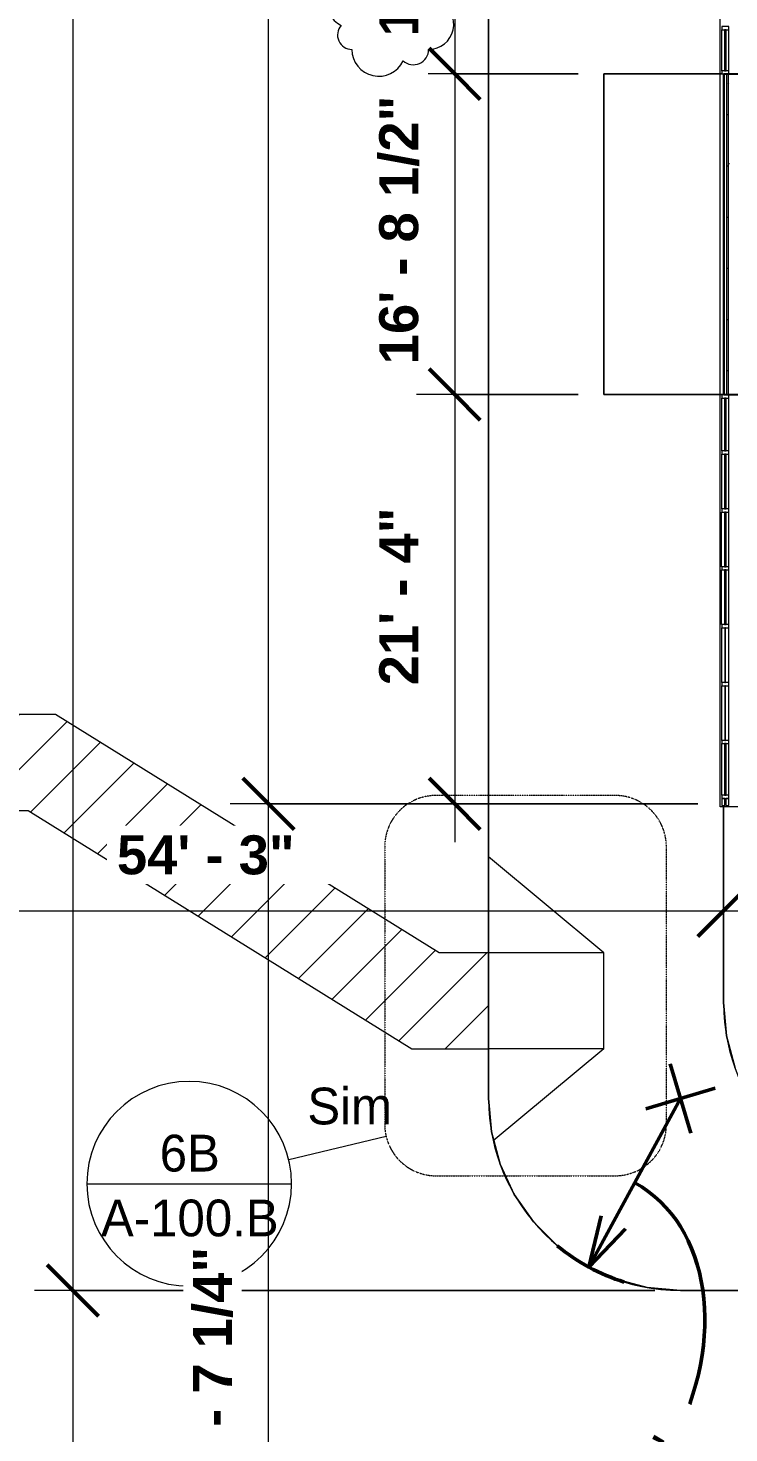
# Model space of a CAD drawing. Header units: inches. Extents: x 20001 to 27263, y -26025 to -18997.
# Drawn here: x 21623 to 22062, y -23192 to -22314 of the extents above; entities that cross this region are included whole.
import ezdxf

# ---------------------------------------------------------------- set-up
doc = ezdxf.new("R2010")
doc.units = ezdxf.units.IN
doc.header["$MEASUREMENT"] = 0
doc.linetypes.add('Dash Dot 3_16_', pattern=[0.3125, 0.1875, -0.0625, 0, -0.0625])
for name, color, linetype, lineweight in [('A-ANNO-DIMS', 211, 'Continuous', 9), ('A-ANNO-DIMS-256', 211, 'Continuous', 9), ('A-ANNO-SYMB', 150, 'Continuous', 9), ('A-DETL-GENF', 92, 'Continuous', 13), ('A-GLAZ-CURT', 52, 'Continuous', 13), ('A-GLAZ-CWMG', 51, 'Continuous', 13), ('A-SITE-ROAD', 130, 'Continuous', 13), ('A-SITE-SWLK', 140, 'Continuous', 13), ('A-WALL', 113, 'Continuous', 13), ('A-WALL-PATT', 111, 'Continuous', 25), ('C-TOPO', 7, 'Continuous', 13), ('Conc', 7, 'Continuous', 13), ('G-ANNO-REVC', 71, 'Continuous', 9), ('G-ANNO-TEXT', 231, 'Continuous', 9), ('L-SITE-WALL', 31, 'Continuous', 13), ('PAINT', 190, 'Continuous', 13)]:
    doc.layers.add(name, color=color, linetype=linetype, lineweight=lineweight)
doc.styles.add('Arial_2', font='arial.ttf', dxfattribs={"height": 23.60479})
doc.styles.add('Arial_B', font='arialbd.ttf', dxfattribs={"height": 24.354149})
doc.styles.add('Century Gothic', font='GOTHIC.TTF', dxfattribs={"height": 22.993789})
doc.dimstyles.new('Arrow_-_3_32__Arial', dxfattribs={"dimscale": 12, "dimtxt": 24, "dimasz": 2.666667, "dimexe": 2, "dimexo": 0, "dimgap": 1.333333, "dimtad": 1, "dimjust": 3, "dimdec": 4, "dimrnd": 0.0625, "dimzin": 1, "dimdsep": 46, "dimlunit": 4, "dimtxsty": 'Arial_2', "dimblk1": 'OPEN30', "dimblk2": 'OPEN30', "dimsah": 1, "dimcen": 0.09, "dimazin": 0, "dimtfac": 1, "dimtdec": 4, "dimtix": 1, "dimtmove": 0, "dimatfit": 2, "dimfxl": 1, "dimtvp": 1, "dimtfill": 1, "dimfrac": 2, "dimtolj": 1, "dimtzin": 0, "dimlwd": 50, "dimlwe": 50, "dimarcsym": 2})
doc.dimstyles.new('OD_Dimension_-_1_4__Tol__1', dxfattribs={"dimscale": 12, "dimtxt": 24, "dimasz": 2.666667, "dimexe": 2, "dimexo": 1.333333, "dimgap": 1.333333, "dimtad": 1, "dimrnd": 0.25, "dimzin": 1, "dimdsep": 46, "dimlunit": 4, "dimtxsty": 'Arial_B', "dimblk1": 'OBLIQUE', "dimblk2": 'OBLIQUE', "dimsah": 1, "dimcen": 0.09, "dimdle": 2, "dimazin": 0, "dimtfac": 1, "dimtdec": 4, "dimtix": 1, "dimtmove": 0, "dimatfit": 3, "dimfxl": 1, "dimtvp": 1, "dimtfill": 1, "dimfrac": 2, "dimtolj": 1, "dimtzin": 0, "dimlwd": 13, "dimlwe": 13, "dimarcsym": 2})

# ---------------------------------------------------------------- blocks, each defined once
blk = doc.blocks.new('Struct_Xcel_Sports Complex_rvt-1-Site Plan - Phase 1')
at = {"layer": 'L-SITE-WALL', "color": 7}
for p, q in [((22058.14, -22543.18), (22058.14, -22342.49)), ((22059.58, -22798.8), (22059.02, -22798.8))]:
    blk.add_line(p, q, dxfattribs=at)
blk = doc.blocks.new('Rectangular Mullion - Exterior 2_ x 4_5_-1142379-Site Plan - Phase 1')
at = {"layer": 'A-GLAZ-CWMG'}
for p, q in [((-2, 3), (0, 3)), ((-2, -1.5), (-2, 3)), ((0, 3), (0, -1.5)), ((0, -1.5), (-2, -1.5))]:
    blk.add_line(p, q, dxfattribs=at)
blk = doc.blocks.new('System Panel - INSULATED LOW-E GLAZING _SEE ELEVATIONS FOR U-FACTOR_ SHGC_ _ LT_-1142345-Site Plan - Phase 1')
at = {"layer": 'A-GLAZ-CURT', "lineweight": 9}
for p, q in [((16.53125, 1.25), (-16.53125, 1.25)), ((-16.53125, 1.25), (-16.53125, 0.25)), ((-16.53125, 0.25), (16.53125, 0.25)), ((16.53125, 0.25), (16.53125, 1.25))]:
    blk.add_line(p, q, dxfattribs=at)
at = {"layer": 'A-GLAZ-CURT'}
for p, q in [((-16.53125, 0.25), (-16.53125, 1.25)), ((16.53125, 1.25), (-16.53125, 1.25)), ((-16.53125, 0.25), (16.53125, 0.25)), ((16.53125, 1.25), (16.53125, 0.25))]:
    blk.add_line(p, q, dxfattribs=at)
blk = doc.blocks.new('Rectangular Mullion - Exterior 2_ x 4_5_-V33-Site Plan - Phase 1')
at = {"layer": 'A-GLAZ-CWMG'}
for p, q in [((22057.02, -22578.24), (22057.02, -22545.18)), ((22061.52, -22578.24), (22061.52, -22545.18))]:
    blk.add_line(p, q, dxfattribs=at)
blk = doc.blocks.new('Rectangular Mullion - Exterior 2_ x 4_5_-1142387-Site Plan - Phase 1')
at = {"layer": 'A-GLAZ-CWMG'}
for p, q in [((-2, 1.5), (0, 1.5)), ((-2, -3), (-2, 1.5)), ((0, 1.5), (0, -3)), ((0, -3), (-2, -3))]:
    blk.add_line(p, q, dxfattribs=at)
blk = doc.blocks.new('Rectangular Mullion - Exterior 2_ x 4_5_-1142372-Site Plan - Phase 1')
at = {"layer": 'A-GLAZ-CWMG'}
for p, q in [((0, 1.5), (-2, 1.5)), ((-2, 1.5), (-2, -3)), ((0, -3), (0, 1.5)), ((-2, -3), (0, -3))]:
    blk.add_line(p, q, dxfattribs=at)
blk = doc.blocks.new('System Panel - INSULATED LOW-E GLAZING _SEE ELEVATIONS FOR U-FACTOR_ SHGC_ _ LT_-827454-Site Plan - Phase 1')
at = {"layer": 'A-GLAZ-CURT', "lineweight": 9}
for p, q in [((17.09375, 1.25), (-17.09375, 1.25)), ((-17.09375, 1.25), (-17.09375, 0.25)), ((-17.09375, 0.25), (17.09375, 0.25)), ((17.09375, 0.25), (17.09375, 1.25))]:
    blk.add_line(p, q, dxfattribs=at)
at = {"layer": 'A-GLAZ-CURT'}
for p, q in [((-17.09375, 0.25), (-17.09375, 1.25)), ((17.09375, 1.25), (-17.09375, 1.25)), ((-17.09375, 0.25), (17.09375, 0.25)), ((17.09375, 1.25), (17.09375, 0.25))]:
    blk.add_line(p, q, dxfattribs=at)
blk = doc.blocks.new('Rectangular Mullion - Exterior 2_ x 4_5_-769167-Site Plan - Phase 1')
at = {"layer": 'A-GLAZ-CWMG'}
for p, q in [((26123.39, -22716.05), (26123.39, -22750.24)), ((26127.89, -22716.05), (26127.89, -22750.24))]:
    blk.add_line(p, q, dxfattribs=at)
blk = doc.blocks.new('Rectangular Mullion - Exterior 2_ x 4_5_-827470-Site Plan - Phase 1')
at = {"layer": 'A-GLAZ-CWMG'}
for p, q in [((-1, 1.5), (1, 1.5)), ((-1, -3), (-1, 1.5)), ((1, 1.5), (1, -3)), ((1, -3), (-1, -3))]:
    blk.add_line(p, q, dxfattribs=at)
blk = doc.blocks.new('Rectangular Mullion - Exterior 2_ x 4_5_-V12-Site Plan - Phase 1')
at = {"layer": 'A-GLAZ-CWMG'}
for p, q in [((26197.02, -22795.43), (26162.83, -22795.43)), ((26197.02, -22799.93), (26162.83, -22799.93))]:
    blk.add_line(p, q, dxfattribs=at)
blk = doc.blocks.new('Rectangular Mullion - Exterior 2_ x 4_5_-1142343-Site Plan - Phase 1')
at = {"layer": 'A-GLAZ-CWMG'}
for p, q in [((-1, 1.5), (1, 1.5)), ((-1, -3), (-1, 1.5)), ((1, 1.5), (1, -3)), ((1, -3), (-1, -3))]:
    blk.add_line(p, q, dxfattribs=at)
blk = doc.blocks.new('System Panel - Interior Glazing-1973687-Site Plan - Phase 1')
at = {"layer": 'A-GLAZ-CURT', "lineweight": 9}
for p, q in [((17.09375, 0.9375), (-17.09375, 0.9375)), ((-17.09375, 0.9375), (-17.09375, 0.5625)), ((-17.09375, 0.5625), (17.09375, 0.5625)), ((17.09375, 0.5625), (17.09375, 0.9375))]:
    blk.add_line(p, q, dxfattribs=at)
blk = doc.blocks.new('System Panel - INSULATED LOW-E GLAZING _SEE ELEVATIONS FOR U-FACTOR_ SHGC_ _ LT_-1142391-Site Plan - Phase 1')
at = {"layer": 'A-GLAZ-CURT', "lineweight": 9}
for p, q in [((16.13, 1.25), (-16.13, 1.25)), ((-16.13, 1.25), (-16.13, 0.25)), ((-16.13, 0.25), (16.13, 0.25)), ((16.13, 0.25), (16.13, 1.25))]:
    blk.add_line(p, q, dxfattribs=at)
at = {"layer": 'A-GLAZ-CURT'}
for p, q in [((-16.13, 0.25), (-16.13, 1.25)), ((16.13, 1.25), (-16.13, 1.25)), ((-16.13, 0.25), (16.13, 0.25)), ((16.13, 1.25), (16.13, 0.25))]:
    blk.add_line(p, q, dxfattribs=at)
blk = doc.blocks.new('Rectangular Mullion - Exterior 2_ x 4_5_-1973654-Site Plan - Phase 1')
at = {"layer": 'A-GLAZ-CWMG'}
for p, q in [((22057.02, -22793.43), (22057.02, -22761.18)), ((22061.52, -22793.43), (22061.52, -22761.18))]:
    blk.add_line(p, q, dxfattribs=at)
blk = doc.blocks.new('Rectangular Mullion - Exterior 2_ x 4_5_-1115231-Site Plan - Phase 1')
at = {"layer": 'A-GLAZ-CWMG'}
for p, q in [((-1, 3), (1, 3)), ((-1, -1.5), (-1, 3)), ((1, 3), (1, -1.5)), ((1, -1.5), (-1, -1.5))]:
    blk.add_line(p, q, dxfattribs=at)
blk = doc.blocks.new('System Panel - INSULATED LOW-E GLAZING _SEE ELEVATIONS FOR U-FACTOR_ SHGC_ _ LT_-1832056-Site Plan - Phase 1')
at = {"layer": 'A-GLAZ-CURT', "lineweight": 9}
for p, q in [((12.81, 1.25), (-12.81, 1.25)), ((-12.81, 1.25), (-12.81, 0.25)), ((-12.81, 0.25), (12.81, 0.25)), ((12.81, 0.25), (12.81, 1.25))]:
    blk.add_line(p, q, dxfattribs=at)
at = {"layer": 'A-GLAZ-CURT'}
for p, q in [((-12.81, 0.25), (-12.81, 1.25)), ((12.81, 1.25), (-12.81, 1.25)), ((-12.81, 0.25), (12.81, 0.25)), ((12.81, 1.25), (12.81, 0.25))]:
    blk.add_line(p, q, dxfattribs=at)
blk = doc.blocks.new('Rectangular Mullion - Exterior 2_ x 4_5_-1832051-Site Plan - Phase 1')
at = {"layer": 'A-GLAZ-CWMG'}
for p, q in [((22057.02, -22340.49), (22057.02, -22314.87)), ((22061.52, -22340.49), (22061.52, -22314.87))]:
    blk.add_line(p, q, dxfattribs=at)
blk = doc.blocks.new('DIMBLOCK35-Site Plan - Phase 1')
at = {"layer": 'A-ANNO-DIMS-256', "lineweight": 13}
for p, q in [((21651.22, -19417.09), (21651.22, -23103.09)), ((21657.85, -19441.09), (21627.22, -19441.09)), ((21651.22, -19441.09), (21657.85, -19441.09)), ((22015.24, -23103.09), (21627.22, -23103.09)), ((21651.22, -23103.09), (22015.24, -23103.09))]:
    blk.add_line(p, q, dxfattribs=at)
at = {"layer": 'A-ANNO-DIMS-256', "lineweight": 50}
for p, q in [((21651.22, -19441.09), (21635.22, -19425.09)), ((21651.22, -19441.09), (21667.22, -19457.09)), ((21651.22, -23103.09), (21635.22, -23087.09)), ((21651.22, -23103.09), (21667.22, -23119.09))]:
    blk.add_line(p, q, dxfattribs=at)
at = {"layer": 'A-ANNO-DIMS-256', "color": 0, "lineweight": 13, "insert": (21604.01, -21335.13), "char_height": 24.354, "width": 151.3143, "attachment_point": 1, "rotation": 90, "line_spacing_factor": 0.938532, "style": 'Arial_B', "bg_fill": 3, "box_fill_scale": 1.25, "bg_fill_color": 0, "bg_fill_transparency": 0}
blk.add_mtext('305\' - 2"', dxfattribs=at)
blk = doc.blocks.new('_Oblique')
at = {"color": 0, "linetype": 'ByBlock', "lineweight": -2}
blk.add_line((-0.5, -0.5), (0.5, 0.5), dxfattribs=at)
blk = doc.blocks.new('DIMBLOCK36-Site Plan - Phase 1')
at = {"layer": 'A-ANNO-DIMS-256', "lineweight": 50}
for p, q in [((21651.22, -23103.09), (21635.22, -23087.09)), ((21651.22, -23103.09), (21667.22, -23119.09)), ((21651.22, -23391.09), (21635.22, -23375.09)), ((21651.22, -23391.09), (21667.22, -23407.09))]:
    blk.add_line(p, q, dxfattribs=at)
at = {"layer": 'A-ANNO-DIMS-256', "lineweight": 13}
for p, q in [((22015.24, -23103.09), (21627.22, -23103.09)), ((21651.22, -23103.09), (21651.22, -23415.09)), ((21651.22, -23103.09), (22015.24, -23103.09)), ((21657.85, -23391.09), (21627.22, -23391.09)), ((21651.22, -23391.09), (21657.85, -23391.09))]:
    blk.add_line(p, q, dxfattribs=at)
at = {"layer": 'A-ANNO-DIMS-256', "color": 0, "lineweight": 13, "insert": (21604.01, -23300.99), "char_height": 24.354, "width": 129.3714, "attachment_point": 1, "rotation": 90, "line_spacing_factor": 0.938532, "style": 'Arial_B', "bg_fill": 3, "box_fill_scale": 1.25, "bg_fill_color": 0, "bg_fill_transparency": 0}
blk.add_mtext('24\' - 0"', dxfattribs=at)
blk = doc.blocks.new('Drafting View - Callout Head-19020-Site Plan - Phase 1')
at = {"layer": 'A-ANNO-SYMB'}
blk.add_line((-0.25, 0), (0.25, 0), dxfattribs=at)
for start, end in [(360, 180), (180, 360)]:
    blk.add_arc((0, 0), 0.25, start, end, dxfattribs=at)
blk = doc.blocks.new('DIMBLOCK60-Site Plan - Phase 1')
at = {"layer": 'A-ANNO-DIMS-256', "lineweight": 50}
for p, q in [((22037.67, -23004.78), (22024.8, -22961.39)), ((22031.24, -22983.09), (21974.03, -23088.57)), ((22009.54, -22989.52), (22052.93, -22976.65)), ((21974.03, -23088.57), (21981.75, -23056.36)), ((21974.03, -23088.57), (21996.82, -23064.53))]:
    blk.add_line(p, q, dxfattribs=at)
blk.add_arc((22031.24, -22983.09), 120, 230.0703, 252.98861, dxfattribs=at)
blk.add_ellipse((21939.92, -23151.47), major_axis=(62.71, 115.64), ratio=0.745382, start_param=4.712389, end_param=6.283185, dxfattribs=at)
at = {"layer": 'A-ANNO-DIMS-256', "color": 0, "lineweight": 50, "insert": (21966.85, -23282), "char_height": 23.605, "width": 122.2892, "attachment_point": 1, "rotation": 61.52945, "line_spacing_factor": 0.938532, "style": 'Arial_2', "bg_fill": 3, "box_fill_scale": 1.25, "bg_fill_color": 0, "bg_fill_transparency": 0}
blk.add_mtext('10\' - 0"', dxfattribs=at)
blk = doc.blocks.new('_Open30')
at = {"color": 0, "linetype": 'ByBlock', "lineweight": -2}
for p, q in [((-1, 0.268), (0, 0)), ((0, 0), (-1, -0.268)), ((0, 0), (-1, 0))]:
    blk.add_line(p, q, dxfattribs=at)
blk = doc.blocks.new('DIMBLOCK65-Site Plan - Phase 1')
at = {"layer": 'A-ANNO-DIMS-256', "lineweight": 50}
for p, q in [((21890.06, -22133.05), (21874.06, -22117.05)), ((21890.06, -22133.05), (21906.06, -22149.05)), ((21890.06, -22342.49), (21874.06, -22326.49)), ((21890.06, -22342.49), (21906.06, -22358.49))]:
    blk.add_line(p, q, dxfattribs=at)
at = {"layer": 'A-ANNO-DIMS-256', "lineweight": 13}
for p, q in [((21967.24, -22133.05), (21866.06, -22133.05)), ((21890.06, -22133.05), (21890.06, -22342.49)), ((21890.06, -22133.05), (21967.24, -22133.05)), ((21967.24, -22342.49), (21866.06, -22342.49)), ((21890.06, -22342.49), (21967.24, -22342.49))]:
    blk.add_line(p, q, dxfattribs=at)
at = {"layer": 'A-ANNO-DIMS-256', "color": 0, "lineweight": 13, "insert": (21842.85, -22319.1), "char_height": 24.3541, "width": 195.2, "attachment_point": 1, "rotation": 90, "line_spacing_factor": 0.938532, "style": 'Arial_B', "bg_fill": 3, "box_fill_scale": 1.25, "bg_fill_color": 0, "bg_fill_transparency": 0}
blk.add_mtext('17\' - 5 1/2"', dxfattribs=at)
blk = doc.blocks.new('DIMBLOCK66-Site Plan - Phase 1')
at = {"layer": 'A-ANNO-DIMS-256', "lineweight": 50}
for p, q in [((21890.06, -22342.49), (21874.06, -22326.49)), ((21890.06, -22342.49), (21906.06, -22358.49)), ((21890.06, -22542.93), (21874.06, -22526.93)), ((21890.06, -22542.93), (21906.06, -22558.93))]:
    blk.add_line(p, q, dxfattribs=at)
at = {"layer": 'A-ANNO-DIMS-256', "lineweight": 13}
for p, q in [((21967.24, -22342.49), (21866.06, -22342.49)), ((21890.06, -22342.49), (21890.06, -22542.93)), ((21890.06, -22342.49), (21967.24, -22342.49)), ((21967.24, -22542.93), (21866.06, -22542.93)), ((21890.06, -22542.93), (21967.24, -22542.93))]:
    blk.add_line(p, q, dxfattribs=at)
at = {"layer": 'A-ANNO-DIMS-256', "color": 0, "lineweight": 13, "insert": (21842.85, -22524.04), "char_height": 24.3541, "width": 195.2, "attachment_point": 1, "rotation": 90, "line_spacing_factor": 0.938532, "style": 'Arial_B', "bg_fill": 3, "box_fill_scale": 1.25, "bg_fill_color": 0, "bg_fill_transparency": 0}
blk.add_mtext('16\' - 8 1/2"', dxfattribs=at)
blk = doc.blocks.new('DIMBLOCK67-Site Plan - Phase 1')
at = {"layer": 'A-ANNO-DIMS-256', "lineweight": 50}
for p, q in [((21890.06, -22542.93), (21874.06, -22526.93)), ((21890.06, -22542.93), (21906.06, -22558.93)), ((21890.06, -22798.8), (21874.06, -22782.8)), ((21890.06, -22798.8), (21906.06, -22814.8))]:
    blk.add_line(p, q, dxfattribs=at)
at = {"layer": 'A-ANNO-DIMS-256', "lineweight": 13}
for p, q in [((21967.24, -22542.93), (21866.06, -22542.93)), ((21890.06, -22542.93), (21890.06, -22822.8)), ((21890.06, -22542.93), (21967.24, -22542.93)), ((22042.14, -22798.8), (21866.06, -22798.8)), ((21890.06, -22798.8), (22042.14, -22798.8))]:
    blk.add_line(p, q, dxfattribs=at)
at = {"layer": 'A-ANNO-DIMS-256', "color": 0, "lineweight": 13, "insert": (21842.85, -22724.77), "char_height": 24.354, "width": 129.3714, "attachment_point": 1, "rotation": 90, "line_spacing_factor": 0.938532, "style": 'Arial_B', "bg_fill": 3, "box_fill_scale": 1.25, "bg_fill_color": 0, "bg_fill_transparency": 0}
blk.add_mtext('21\' - 4"', dxfattribs=at)
blk = doc.blocks.new('DIMBLOCK69-Site Plan - Phase 1')
at = {"layer": 'A-ANNO-DIMS-256', "lineweight": 13}
for p, q in [((22058.14, -22806.8), (22058.14, -22889.77)), ((22058.14, -22865.77), (22058.14, -22806.8)), ((21407.24, -22859.15), (21407.24, -22889.77)), ((21407.24, -22865.77), (21407.24, -22859.15)), ((21407.24, -22865.77), (22058.14, -22865.77))]:
    blk.add_line(p, q, dxfattribs=at)
at = {"layer": 'A-ANNO-DIMS-256', "lineweight": 50}
for p, q in [((21407.24, -22865.77), (21423.24, -22849.77)), ((22058.14, -22865.77), (22074.14, -22849.77)), ((21407.24, -22865.77), (21391.24, -22881.77)), ((22058.14, -22865.77), (22042.14, -22881.77))]:
    blk.add_line(p, q, dxfattribs=at)
at = {"layer": 'A-ANNO-DIMS-256', "color": 0, "lineweight": 13, "insert": (21678.78, -22818.56), "char_height": 24.354, "width": 129.3714, "attachment_point": 1, "line_spacing_factor": 0.938532, "style": 'Arial_B', "bg_fill": 3, "box_fill_scale": 1.25, "bg_fill_color": 0, "bg_fill_transparency": 0}
blk.add_mtext('54\' - 3"', dxfattribs=at)
blk = doc.blocks.new('DIMBLOCK70-Site Plan - Phase 1')
at = {"layer": 'A-ANNO-DIMS-256', "lineweight": 13}
for p, q in [((22058.14, -22806.8), (22058.14, -22889.77)), ((22058.14, -22865.77), (22058.14, -22806.8)), ((22883.02, -22859.15), (22883.02, -22889.77)), ((22883.02, -22865.77), (22883.02, -22859.15)), ((22058.14, -22865.77), (22883.02, -22865.77))]:
    blk.add_line(p, q, dxfattribs=at)
at = {"layer": 'A-ANNO-DIMS-256', "lineweight": 50}
for p, q in [((22058.14, -22865.77), (22074.14, -22849.77)), ((22883.02, -22865.77), (22899.02, -22849.77)), ((22058.14, -22865.77), (22042.14, -22881.77)), ((22883.02, -22865.77), (22867.02, -22881.77))]:
    blk.add_line(p, q, dxfattribs=at)
at = {"layer": 'A-ANNO-DIMS-256', "color": 0, "lineweight": 13, "insert": (22389.24, -22818.56), "char_height": 24.3541, "width": 195.2, "attachment_point": 1, "line_spacing_factor": 0.938532, "style": 'Arial_B', "bg_fill": 3, "box_fill_scale": 1.25, "bg_fill_color": 0, "bg_fill_transparency": 0}
blk.add_mtext('68\' - 8 3/4"', dxfattribs=at)
blk = doc.blocks.new('DIMBLOCK79-Site Plan - Phase 1')
at = {"layer": 'A-ANNO-DIMS-256', "lineweight": 50}
for p, q in [((21773.57, -22798.8), (21757.57, -22782.8)), ((21773.57, -22798.8), (21789.57, -22814.8)), ((21773.57, -23526.05), (21757.57, -23510.05)), ((21773.57, -23526.05), (21789.57, -23542.05))]:
    blk.add_line(p, q, dxfattribs=at)
at = {"layer": 'A-ANNO-DIMS-256', "lineweight": 13}
for p, q in [((22042.14, -22798.8), (21749.57, -22798.8)), ((21773.57, -23550.05), (21773.57, -22798.8)), ((21773.57, -22798.8), (22042.14, -22798.8)), ((22042.14, -23526.05), (21749.57, -23526.05)), ((21773.57, -23526.05), (22042.14, -23526.05))]:
    blk.add_line(p, q, dxfattribs=at)
at = {"layer": 'A-ANNO-DIMS-256', "color": 0, "lineweight": 13, "insert": (21726.36, -23243.76), "char_height": 24.3541, "width": 195.2, "attachment_point": 1, "rotation": 90, "line_spacing_factor": 0.938532, "style": 'Arial_B', "bg_fill": 3, "box_fill_scale": 1.25, "bg_fill_color": 0, "bg_fill_transparency": 0}
blk.add_mtext('60\' - 7 1/4"', dxfattribs=at)
blk = doc.blocks.new('DIMBLOCK80-Site Plan - Phase 1')
at = {"layer": 'A-ANNO-DIMS-256', "lineweight": 50}
for p, q in [((21773.57, -20891.55), (21757.57, -20875.55)), ((21773.57, -20891.55), (21789.57, -20907.55)), ((21773.57, -22798.8), (21757.57, -22782.8)), ((21773.57, -22798.8), (21789.57, -22814.8))]:
    blk.add_line(p, q, dxfattribs=at)
at = {"layer": 'A-ANNO-DIMS-256', "lineweight": 13}
for p, q in [((22042.64, -20891.55), (21749.57, -20891.55)), ((21773.57, -22798.8), (21773.57, -20891.55)), ((21773.57, -20891.55), (22042.64, -20891.55)), ((22042.14, -22798.8), (21749.57, -22798.8)), ((21773.57, -22798.8), (22042.14, -22798.8))]:
    blk.add_line(p, q, dxfattribs=at)
at = {"layer": 'A-ANNO-DIMS-256', "color": 0, "lineweight": 13, "insert": (21726.36, -21944.8), "char_height": 24.3541, "width": 239.0857, "attachment_point": 1, "rotation": 90, "line_spacing_factor": 0.938532, "style": 'Arial_B', "bg_fill": 3, "box_fill_scale": 1.25, "bg_fill_color": 0, "bg_fill_transparency": 0}
blk.add_mtext('158\' - 11 1/4"', dxfattribs=at)
blk = doc.blocks.new('Family - ___-1984675-Site Plan - Phase 1')
at = {"layer": 'G-ANNO-REVC'}
for centre, radius, start, end in [((21856.96, -22147.19), 16.8, 0, 154.79123), ((21835.36, -22147.19), 9.6, 48.18969, 180), ((21825.76, -22162.94), 15.75, 90, 244.79123), ((21873.76, -22156.19), 9, 318.18969, 90), ((21873.76, -22176.44), 15.75, 270, 64.79123), ((21825.76, -22183.19), 9, 138.18969, 270), ((21825.76, -22207.94), 15.75, 90, 244.79123), ((21873.76, -22201.19), 9, 318.18969, 90), ((21873.76, -22221.44), 15.75, 270, 64.79123), ((21825.76, -22228.19), 9, 138.18969, 270), ((21825.76, -22252.94), 15.75, 90, 244.79123), ((21873.76, -22246.19), 9, 318.18969, 90), ((21873.76, -22266.44), 15.75, 270, 64.79123), ((21825.76, -22273.19), 9, 138.18969, 270), ((21825.76, -22297.94), 15.75, 90, 244.79123), ((21873.76, -22291.19), 9, 318.18969, 90), ((21873.76, -22311.44), 15.75, 270, 64.79123), ((21825.76, -22318.19), 9, 138.18969, 270), ((21842.56, -22327.19), 16.8, 180, 334.79123), ((21864.16, -22327.19), 9.6, 228.18969, 0)]:
    blk.add_arc(centre, radius, start, end, dxfattribs=at)

msp = doc.modelspace()

# ---------------------------------------------------------------- hatches: boundary and pattern name
at = {"layer": 'A-DETL-GENF', "lineweight": 9}
h = msp.add_hatch(dxfattribs=at)
h.set_pattern_fill('FP_32', color=39, style=0, pattern_type=2)
h.set_pattern_definition([(45, (0, 0), (-16.970563, 16.970563), [])])
h.paths.add_polyline_path([(21863.23523, -22952.06748), (21911.23523, -22952.06748), (21911.23523, -22892.0707), (21880.349, -22892.0707), (21640.34381, -22743.08555), (21407.23523, -22743.08555), (21407.23523, -22803.08555), (21623.23523, -22803.08555)], flags=0)
at = {"layer": 'A-WALL-PATT', "lineweight": 9}
h = msp.add_hatch(dxfattribs=at)
h.set_pattern_fill('FP_13', color=256, style=0, pattern_type=2)
h.set_pattern_definition([(0, (0, 0), (0, 32), []), (90, (0, 0), (-32, 2e-15), [])])
h.paths.add_polyline_path([(22060.14023, -22542.92781), (22061.14023, -22542.92781), (22061.14023, -22342.74031), (22060.14023, -22342.74031), (22060.14023, -22533.92085)], flags=0)
h = msp.add_hatch(dxfattribs=at)
h.set_pattern_fill('FP_12', color=256, style=0, pattern_type=2)
h.set_pattern_definition([(0, (0, 0), (40.96, 10.24), [3.379, -27.341, 3.379, -27.341, -163.84]), (0, (0, 0), (40.96, 10.24), [-61.44, 3.379, -58.061, 3.379, -27.341, -71.68]), (0, (0, 0), (40.96, 10.24), [-153.6, 3.379, -17.101, 3.379, -47.821]), (120, (15.36, 5.12), (-29.3481, 30.3524005), [3.379, -27.341, 3.379, -27.341, -163.84]), (120, (15.36, 5.12), (-29.3481, 30.3524005), [-61.44, 3.379, -58.061, 3.379, -27.341, -71.68]), (120, (15.36, 5.12), (-29.3481, 30.3524005), [-153.6, 3.379, -17.101, 3.379, -47.821]), (240, (20.48, 25.6), (-11.6119, -40.5924005), [3.379, -27.341, 3.379, -27.341, -163.84]), (240, (20.48, 25.6), (-11.6119, -40.5924005), [-61.44, 3.379, -58.061, 3.379, -27.341, -71.68]), (240, (20.48, 25.6), (-11.6119, -40.5924005), [-153.6, 3.379, -17.101, 3.379, -47.821])])
h.paths.add_polyline_path([(22061.14023, -22542.92781), (22061.64023, -22542.92781), (22061.64023, -22342.74031), (22061.14023, -22342.74031), (22061.14023, -22538.55281)], flags=0)

# ---------------------------------------------------------------- linework, layer by layer
at = {"layer": 'A-SITE-ROAD'}
for p, q in [((21911.23523, -19983.10055), (21911.23523, -22892.0707)), ((21983.23523, -22892.0707), (21911.23523, -22832.0707)), ((21983.23523, -22892.0707), (21911.23523, -22892.0707)), ((21911.23523, -22892.0707), (21911.23523, -22952.06748)), ((21983.23523, -22952.06748), (21983.23523, -22892.0707)), ((21983.23523, -22952.06748), (21911.23523, -22952.06748)), ((21911.23523, -22952.06748), (21911.23523, -22983.08555)), ((21983.23523, -22952.06748), (21914.20033, -23009.59656)), ((22031.23523, -23103.08555), (23200.60772, -23103.08555))]:
    msp.add_line(p, q, dxfattribs=at)
msp.add_arc((22031.23523, -22983.08555), 120, 180, 270, dxfattribs=at)
at = {"layer": 'A-SITE-SWLK'}
for p, q in [((21983.23523, -22342.49031), (22057.01523, -22342.49031)), ((21983.23523, -22342.49031), (21983.23523, -22542.92781)), ((21983.23523, -22542.92781), (22058.14023, -22542.92781))]:
    msp.add_line(p, q, dxfattribs=at)
msp.add_arc((22178.14023, -22923.08555), 120, 180, 270, dxfattribs=at)
at = {"layer": 'A-WALL', "lineweight": 25}
for p, q in [((22069.64023, -22342.74031), (22058.32773, -22342.74031)), ((22058.32773, -22342.74031), (22058.32773, -22542.92781)), ((22058.32773, -22542.92781), (22069.64023, -22542.92781))]:
    msp.add_line(p, q, dxfattribs=at)
at = {"layer": 'A-WALL', "lineweight": 9}
for p, q in [((22058.64023, -22342.74031), (22058.64023, -22542.92781)), ((22060.14023, -22342.74031), (22060.14023, -22542.92781)), ((22061.14023, -22342.74031), (22061.14023, -22542.92781))]:
    msp.add_line(p, q, dxfattribs=at)
at = {"layer": 'C-TOPO'}
for p, q in [((21911.23535, -22892.0707), (21911.23535, -20095.97607)), ((21911.23535, -20095.97607), (21911.23535, -22892.0707)), ((22057.01523, -22342.48975), (21983.23535, -22342.48975)), ((21983.23535, -22342.48975), (21983.23535, -22542.92725)), ((21983.23535, -22542.92725), (21983.23535, -22342.48975)), ((21983.23535, -22342.48975), (22057.01523, -22342.48975)), ((21983.23535, -22542.92725), (22058.14014, -22542.92725)), ((22058.14014, -22542.92725), (21983.23535, -22542.92725)), ((22058.14014, -22542.92725), (22058.14014, -22543.17781)), ((22058.14014, -22543.17781), (22058.14014, -22542.92725)), ((22058.14014, -22799.92781), (22058.14014, -22923.08496)), ((22058.14014, -22923.08496), (22058.14014, -22799.92781)), ((21911.23535, -22952.06748), (21911.23535, -22892.0707)), ((21911.23535, -22892.0707), (21911.23535, -22952.06748)), ((22058.14014, -22923.08496), (22059.96387, -22943.92383)), ((22059.96387, -22943.92383), (22058.14014, -22923.08496)), ((22059.96387, -22943.92383), (22065.37646, -22964.12842)), ((22065.37646, -22964.12842), (22059.96387, -22943.92383)), ((21911.23535, -22983.08496), (21911.23535, -22952.06748)), ((21911.23535, -22952.06748), (21911.23535, -22983.08496)), ((21913.05762, -23003.92383), (21911.23535, -22983.08496)), ((21911.23535, -22983.08496), (21913.05762, -23003.92383)), ((21918.47168, -23024.12842), (21913.05762, -23003.92383)), ((21913.05762, -23003.92383), (21918.47168, -23024.12842)), ((21927.31201, -23043.08496), (21918.47168, -23024.12842)), ((21918.47168, -23024.12842), (21927.31201, -23043.08496)), ((21939.31055, -23060.2207), (21927.31201, -23043.08496)), ((21927.31201, -23043.08496), (21939.31055, -23060.2207)), ((21954.10107, -23075.01123), (21939.31055, -23060.2207)), ((21939.31055, -23060.2207), (21954.10107, -23075.01123)), ((21971.23535, -23087.0083), (21954.10107, -23075.01123)), ((21954.10107, -23075.01123), (21971.23535, -23087.0083)), ((21990.19336, -23095.84863), (21971.23535, -23087.0083)), ((21971.23535, -23087.0083), (21990.19336, -23095.84863)), ((22010.39795, -23101.2627), (21990.19336, -23095.84863)), ((21990.19336, -23095.84863), (22010.39795, -23101.2627)), ((22031.23535, -23103.08496), (22010.39795, -23101.2627)), ((22010.39795, -23101.2627), (22031.23535, -23103.08496)), ((23200.6084, -23103.08496), (22031.23535, -23103.08496)), ((22031.23535, -23103.08496), (23200.6084, -23103.08496))]:
    msp.add_line(p, q, dxfattribs=at)
at = {"layer": 'Conc'}
msp.add_line((22058.14023, -22799.92781), (22058.14023, -22923.08555), dxfattribs=at)
at = {"layer": 'L-SITE-WALL'}
for p, q in [((22056.14023, -22800.80281), (22056.14023, -20889.55281)), ((22058.14023, -22342.49031), (22058.14023, -22543.17781)), ((22059.01523, -22798.80281), (22059.57773, -22798.80281)), ((22481.21625, -22800.80281), (22056.14023, -22800.80281))]:
    msp.add_line(p, q, dxfattribs=at)
at = {"layer": 'PAINT'}
for p, q in [((21640.34381, -22743.08555), (21407.23523, -22743.08555)), ((21880.349, -22892.0707), (21640.34381, -22743.08555)), ((21407.23523, -22803.08555), (21623.23523, -22803.08555)), ((21623.23523, -22803.08555), (21863.23523, -22952.06748)), ((21911.23523, -22892.0707), (21880.349, -22892.0707)), ((21911.23523, -22952.06748), (21911.23523, -22892.0707)), ((21863.23523, -22952.06748), (21911.23523, -22952.06748))]:
    msp.add_line(p, q, dxfattribs=at)

# ---------------------------------------------------------------- block references
at = {"layer": 'A-GLAZ-CURT', "rotation": 270.0000000000001}
for name, p in [('System Panel - INSULATED LOW-E GLAZING _SEE ELEVATIONS FOR U-FACTOR_ SHGC_ _ LT_-1832056-Site Plan - Phase 1', (22058.51523, -22327.67781)), ('System Panel - INSULATED LOW-E GLAZING _SEE ELEVATIONS FOR U-FACTOR_ SHGC_ _ LT_-1142345-Site Plan - Phase 1', (22058.51523, -22561.70906)), ('System Panel - INSULATED LOW-E GLAZING _SEE ELEVATIONS FOR U-FACTOR_ SHGC_ _ LT_-827454-Site Plan - Phase 1', (22058.51523, -22597.33406)), ('System Panel - INSULATED LOW-E GLAZING _SEE ELEVATIONS FOR U-FACTOR_ SHGC_ _ LT_-827454-Site Plan - Phase 1', (22058.51523, -22633.52156)), ('System Panel - INSULATED LOW-E GLAZING _SEE ELEVATIONS FOR U-FACTOR_ SHGC_ _ LT_-827454-Site Plan - Phase 1', (22058.51523, -22669.70906)), ('System Panel - Interior Glazing-1973687-Site Plan - Phase 1', (22058.51523, -22705.89656)), ('System Panel - Interior Glazing-1973687-Site Plan - Phase 1', (22058.51523, -22742.08406)), ('System Panel - INSULATED LOW-E GLAZING _SEE ELEVATIONS FOR U-FACTOR_ SHGC_ _ LT_-1142391-Site Plan - Phase 1', (22058.51523, -22777.30281))]:
    msp.add_blockref(name, p, dxfattribs=at)
at = {"layer": 'A-GLAZ-CWMG', "extrusion": (0, 0, -1), "rotation": 269.9999999999999}
for name, p in [('Rectangular Mullion - Exterior 2_ x 4_5_-1142343-Site Plan - Phase 1', (-22058.51523, -22313.86531)), ('Rectangular Mullion - Exterior 2_ x 4_5_-1142387-Site Plan - Phase 1', (-22058.51523, -22342.49031)), ('Rectangular Mullion - Exterior 2_ x 4_5_-827470-Site Plan - Phase 1', (-22058.51523, -22579.24031)), ('Rectangular Mullion - Exterior 2_ x 4_5_-1142343-Site Plan - Phase 1', (-22058.51523, -22615.42781)), ('Rectangular Mullion - Exterior 2_ x 4_5_-1142343-Site Plan - Phase 1', (-22058.51523, -22651.61531)), ('Rectangular Mullion - Exterior 2_ x 4_5_-1142343-Site Plan - Phase 1', (-22058.51523, -22687.80281)), ('Rectangular Mullion - Exterior 2_ x 4_5_-827470-Site Plan - Phase 1', (-22058.51523, -22723.99031)), ('Rectangular Mullion - Exterior 2_ x 4_5_-1142343-Site Plan - Phase 1', (-22058.51523, -22760.17781)), ('Rectangular Mullion - Exterior 2_ x 4_5_-1142387-Site Plan - Phase 1', (-22058.51523, -22795.42781))]:
    msp.add_blockref(name, p, dxfattribs=at)
at = {"layer": 'A-GLAZ-CWMG'}
for name in ['Rectangular Mullion - Exterior 2_ x 4_5_-1832051-Site Plan - Phase 1', 'Rectangular Mullion - Exterior 2_ x 4_5_-V33-Site Plan - Phase 1', 'Rectangular Mullion - Exterior 2_ x 4_5_-1973654-Site Plan - Phase 1']:
    msp.add_blockref(name, (0, 0), dxfattribs=at)
for name, p, rotation in [('Rectangular Mullion - Exterior 2_ x 4_5_-1142372-Site Plan - Phase 1', (22058.51523, -22543.17781), 90.00000000000006), ('Rectangular Mullion - Exterior 2_ x 4_5_-769167-Site Plan - Phase 1', (48184.90545, -45330.48062), 180), ('Rectangular Mullion - Exterior 2_ x 4_5_-V12-Site Plan - Phase 1', (44856.94304, 3546.39991), 270), ('Rectangular Mullion - Exterior 2_ x 4_5_-V12-Site Plan - Phase 1', (44856.94304, 3510.21241), 270), ('Rectangular Mullion - Exterior 2_ x 4_5_-769167-Site Plan - Phase 1', (48184.90545, -45439.04312), 180), ('Rectangular Mullion - Exterior 2_ x 4_5_-769167-Site Plan - Phase 1', (48184.90545, -45475.23062), 180)]:
    msp.add_blockref(name, p, dxfattribs=dict(at, rotation=rotation))
at = {"layer": 'A-GLAZ-CWMG', "extrusion": (0, 0, -1)}
for name, p in [('Rectangular Mullion - Exterior 2_ x 4_5_-1142379-Site Plan - Phase 1', (-22057.01523, -22798.42781)), ('Rectangular Mullion - Exterior 2_ x 4_5_-1115231-Site Plan - Phase 1', (-22060.57773, -22798.42781))]:
    msp.add_blockref(name, p, dxfattribs=at)

# ---------------------------------------------------------------- next in the draw order: dimensions: what is measured, and where the dimension line sits
at = {"layer": 'A-ANNO-DIMS', "lineweight": 13}
dim = msp.add_linear_dim(base=(21651.2247, -23103.08555), p1=(21673.85212, -19441.08555), p2=(22031.23523, -23103.08555), angle=90, dimstyle='OD_Dimension_-_1_4__Tol__1', override={"dimpost": '<>', "dimfxl": 3679.397598}, dxfattribs=at)
dim.commit()
dim.dimension.update_dxf_attribs({"geometry": 'DIMBLOCK35-Site Plan - Phase 1', "text_midpoint": (21622.79013, -21272.08555)})

# ---------------------------------------------------------------- next in the draw order: linework, layer by layer
at = {"layer": 'A-ANNO-SYMB', "linetype": 'Dash Dot 3_16_'}
for p, q in [((21990.42, -22793.63851), (21878.30582, -22793.63851)), ((21846.30582, -22825.63851), (21846.30582, -22999.39264)), ((22022.42, -22999.39264), (22022.42, -22825.63851)), ((21878.30582, -23031.39264), (21990.42, -23031.39264))]:
    msp.add_line(p, q, dxfattribs=at)
at = {"layer": 'A-ANNO-SYMB'}
msp.add_line((21847.18774, -23006.85351), (21786.23645, -23021.46717), dxfattribs=at)
at = {"layer": 'A-ANNO-SYMB', "linetype": 'Dash Dot 3_16_'}
for centre, start, end in [((21878.30582, -22825.63851), 90, 180), ((21990.42, -22825.63851), 0, 90), ((21878.30582, -22999.39264), 180, 270), ((21990.42, -22999.39264), 270, 0)]:
    msp.add_arc(centre, 32, start, end, dxfattribs=at)
at = {"layer": 'G-ANNO-TEXT', "color": 137}
msp.add_arc((22998.60686, -21315.20416), 1189.46784, 207.38657358, 270, dxfattribs=at)

# ---------------------------------------------------------------- next in the draw order: texts
at = {"layer": 'A-ANNO-SYMB', "char_height": 22.993789, "line_spacing_factor": 0.984117, "style": 'Century Gothic'}
for s, insert, width, attachment_point in [('Sim', (21797.89902, -22976.29161), 61.632, 1), ('6B', (21724.3694, -23005.74712), 42.624, 2), ('A-100.B', (21724.3694, -23046.25979), 135.648, 2)]:
    msp.add_mtext(s, dxfattribs=dict(at, insert=insert, width=width, attachment_point=attachment_point))

# ---------------------------------------------------------------- next in the draw order: dimensions: what is measured, and where the dimension line sits
at = {"layer": 'A-ANNO-DIMS', "lineweight": 13}
dim = msp.add_linear_dim(base=(21651.2247, -23391.08555), p1=(22031.23523, -23103.08555), p2=(21673.85212, -23391.08555), angle=90, dimstyle='OD_Dimension_-_1_4__Tol__1', override={"dimpost": '<>', "dimfxl": 458.984404}, dxfattribs=at)
dim.commit()
dim.dimension.update_dxf_attribs({"geometry": 'DIMBLOCK36-Site Plan - Phase 1', "text_midpoint": (21622.79013, -23247.08555)})

# ---------------------------------------------------------------- next in the draw order: block references
at = {"layer": 'A-ANNO-SYMB', "xscale": 255.9999999999999, "yscale": 255.9999999999999, "zscale": 255.9999999999999}
msp.add_blockref('Drafting View - Callout Head-19020-Site Plan - Phase 1', (21724.00027, -23036.3889), dxfattribs=at)

# ---------------------------------------------------------------- next in the draw order: dimensions: what is measured, and where the dimension line sits
at = {"layer": 'A-ANNO-DIMS', "lineweight": 13}
dim = msp.add_linear_dim(base=(21890.0606, -22342.49031), p1=(21983.23523, -22133.05281), p2=(21983.23523, -22342.49031), angle=90, dimstyle='OD_Dimension_-_1_4__Tol__1', override={"dimpost": '<>', "dimfxl": 209.4375}, dxfattribs=at)
dim.commit()
dim.dimension.update_dxf_attribs({"geometry": 'DIMBLOCK65-Site Plan - Phase 1', "text_midpoint": (21861.46821, -22237.77156)})
at = {"layer": 'A-ANNO-DIMS', "lineweight": 50}
dim = msp.add_radius_dim(center=(22031.23523, -22983.08555), mpoint=(21974.03039, -23088.57303), dimstyle='Arrow_-_3_32__Arial', override={"dimpost": '<>'}, dxfattribs=at)
dim.commit()
dim.dimension.update_dxf_attribs({"geometry": 'DIMBLOCK60-Site Plan - Phase 1', "text_midpoint": (21985.60069, -23008.39173)})

# ---------------------------------------------------------------- next in the draw order: dimensions: what is measured, and where the dimension line sits
at = {"layer": 'A-ANNO-DIMS', "lineweight": 13}
dim = msp.add_linear_dim(base=(21890.0606, -22542.92781), p1=(21983.23523, -22342.49031), p2=(21983.23523, -22542.92781), angle=90, dimstyle='OD_Dimension_-_1_4__Tol__1', override={"dimpost": '<>', "dimfxl": 200.4375}, dxfattribs=at)
dim.commit()
dim.dimension.update_dxf_attribs({"geometry": 'DIMBLOCK66-Site Plan - Phase 1', "text_midpoint": (21861.4599, -22442.70906)})

# ---------------------------------------------------------------- next in the draw order: dimensions: what is measured, and where the dimension line sits
dim = msp.add_linear_dim(base=(21890.0606008046, -22798.8028103972), p1=(21983.2352253519, -22542.9278103975), p2=(22058.1402253517, -22798.8028103972), angle=90, dimstyle='OD_Dimension_-_1_4__Tol__1', override={"dimpost": '<>', "dimfxl": 266.613531}, dxfattribs=at)
dim.commit()
dim.dimension.update_dxf_attribs({"geometry": 'DIMBLOCK67-Site Plan - Phase 1', "text_midpoint": (21861.4682099914, -22670.8653103973)})

# ---------------------------------------------------------------- next in the draw order: dimensions: what is measured, and where the dimension line sits
dim = msp.add_linear_dim(base=(22058.1402253517, -22865.7747364549), p1=(21407.2352253518, -22843.147319457), p2=(22058.1402253517, -22790.8028103972), dimstyle='OD_Dimension_-_1_4__Tol__1', override={"dimpost": '<>', "dimfxl": 653.00633}, dxfattribs=at)
dim.commit()
dim.dimension.update_dxf_attribs({"geometry": 'DIMBLOCK69-Site Plan - Phase 1', "text_midpoint": (21732.6877253518, -22837.3401658432)})

# ---------------------------------------------------------------- next in the draw order: dimensions: what is measured, and where the dimension line sits
dim = msp.add_linear_dim(base=(22883.0152253505, -22865.7747364549), p1=(22058.1402253517, -22790.8028103972), p2=(22883.0152253505, -22843.1473194569), dimstyle='OD_Dimension_-_1_4__Tol__1', override={"dimpost": '<>', "dimfxl": 826.534157}, dxfattribs=at)
dim.commit()
dim.dimension.update_dxf_attribs({"geometry": 'DIMBLOCK70-Site Plan - Phase 1', "text_midpoint": (22470.5777253511, -22837.1740393153)})

# ---------------------------------------------------------------- next in the draw order: dimensions: what is measured, and where the dimension line sits
dim = msp.add_linear_dim(base=(21773.56766, -22798.80281), p1=(22058.14023, -23526.04658), p2=(22058.14023, -22798.80281), angle=90, dimstyle='OD_Dimension_-_1_4__Tol__1', override={"dimpost": '<>', "dimfxl": 727.243765}, dxfattribs=at)
dim.commit()
dim.dimension.update_dxf_attribs({"geometry": 'DIMBLOCK79-Site Plan - Phase 1', "text_midpoint": (21744.97527, -23162.42469)})

# ---------------------------------------------------------------- next in the draw order: dimensions: what is measured, and where the dimension line sits
dim = msp.add_linear_dim(base=(21773.56766, -20891.55281), p1=(22058.14023, -22798.80281), p2=(22058.64023, -20891.55281), angle=90, dimstyle='OD_Dimension_-_1_4__Tol__1', override={"dimpost": '<>', "dimfxl": 1907.250066}, dxfattribs=at)
dim.commit()
dim.dimension.update_dxf_attribs({"geometry": 'DIMBLOCK80-Site Plan - Phase 1', "text_midpoint": (21744.96696, -21845.17781)})

# ---------------------------------------------------------------- next in the draw order: block references
at = {"lineweight": 5}
msp.add_blockref('Struct_Xcel_Sports Complex_rvt-1-Site Plan - Phase 1', (0, 0), dxfattribs=at)
at = {"layer": 'G-ANNO-REVC'}
msp.add_blockref('Family - ___-1984675-Site Plan - Phase 1', (0, 0), dxfattribs=at)

doc.saveas('drawing.dxf')
